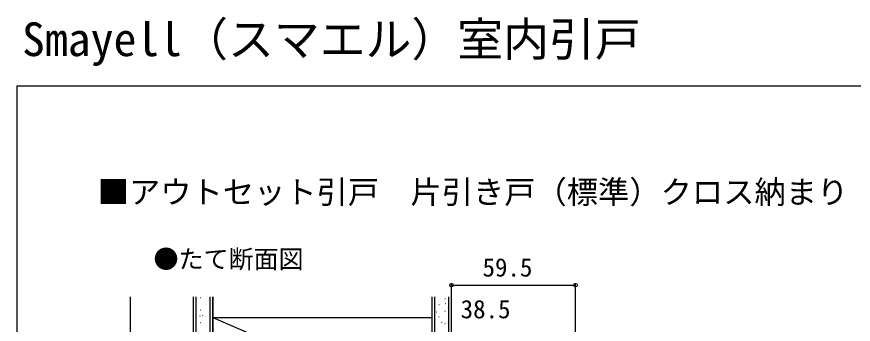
# Model space of a CAD drawing. Units: millimetres, scale not verified. Extents: x -525 to 525, y -784 to 780.
# Drawn here: x -525 to -123.6, y 632.3 to 779.6 of the extents above; entities that cross this region are included whole.
import ezdxf
from ezdxf.enums import TextEntityAlignment as Align

# ---------------------------------------------------------------- set-up
doc = ezdxf.new("R2010")
doc.units = ezdxf.units.MM
doc.header["$LTSCALE"] = 4
for name, color, linetype in [('0-1_USER1', 3, 'Continuous'), ('0-5_YKK_D', 6, 'Continuous'), ('0-6_YKK_ZWAK', 7, 'Continuous'), ('0-7_YSS_K', 3, 'Continuous')]:
    doc.layers.add(name, color=color, linetype=linetype)
doc.styles.add('ＭＳ ゴシック', font='')
doc.styles.get('ＭＳ ゴシック').set_extended_font_data('MS Gothic')

msp = doc.modelspace()

# ---------------------------------------------------------------- linework, layer by layer
at = {"layer": '0-5_YKK_D'}
for p, q in [((-316.407, 632.893), (-316.407, 652.019)), ((-316.407, 651.019), (-256.907, 651.019)), ((-256.907, 594.819), (-256.907, 652.019)), ((-470.407, 544.024), (-470.407, 645.524))]:
    msp.add_line(p, q, dxfattribs=at)
for centre in [(-316.407, 651.019), (-256.907, 651.019)]:
    msp.add_circle(centre, 0.85, dxfattribs=at)
at = {"layer": '0-6_YKK_ZWAK'}
for q in [(-525, -783.5), (525, 746.5)]:
    msp.add_line((-525, 746.5), q, dxfattribs=at)
at = {"layer": '0-7_YSS_K'}
for p, q in [((-440.407, 645.524), (-440.407, 545.524)), ((-438.907, 545.524), (-438.907, 645.524)), ((-436.991, 645.149), (-436.891, 645.149)), ((-432.793, 643.498), (-432.774, 643.505)), ((-432.407, 645.524), (-432.407, 545.524)), ((-325.907, 645.524), (-325.907, 545.524)), ((-324.407, 545.524), (-324.407, 645.524)), ((-319.558, 644.593), (-319.458, 644.593)), ((-319.455, 642.229), (-319.289, 642.339)), ((-319.408, 645.45), (-319.389, 645.457)), ((-317.907, 645.524), (-317.907, 545.524)), ((-316.407, 545.524), (-316.407, 645.524)), ((-438.279, 641.556), (-438.261, 641.562)), ((-436.991, 639.169), (-436.891, 639.169)), ((-434.141, 641.919), (-434.041, 641.919)), ((-323.696, 638.249), (-323.677, 638.256)), ((-322.408, 641.843), (-322.308, 641.843)), ((-319.558, 638.613), (-319.458, 638.613)), ((-318.21, 640.192), (-318.191, 640.199)), ((-437.082, 636.298), (-437.063, 636.304)), ((-435.807, 636.529), (-435.641, 636.639)), ((-434.141, 635.939), (-434.041, 635.939)), ((-430.907, 635.524), (-325.907, 590.524)), ((-430.907, 635.524), (-325.907, 635.524)), ((-322.408, 635.863), (-322.308, 635.863)), ((-436.991, 633.189), (-436.891, 633.189)), ((-322.498, 632.992), (-322.48, 632.998)), ((-321.224, 633.223), (-321.057, 633.333)), ((-319.558, 632.633), (-319.458, 632.633))]:
    msp.add_line(p, q, dxfattribs=at)
msp.add_lwpolyline([(-430.907, 645.524), (-430.907, 545.524), (-430.907, 645.524)], dxfattribs=at)

# ---------------------------------------------------------------- texts
at = {"layer": '0-1_USER1', "style": 'ＭＳ ゴシック'}
for s, height, p in [('Smayell（スマエル）室内引戸', 16.13, (-522.462, 755.93)), ('■アウトセット引戸\u3000片引き戸（標準）クロス納まり\u3000土間納まり例（フロア×土間）', 11, (-486.153, 686.858)), ('●たて断面図', 8.798, (-459.373, 656.507))]:
    msp.add_text(s, height=height, dxfattribs=at).set_placement(p, align=Align.BOTTOM_LEFT)
at = {"layer": '0-5_YKK_D', "style": 'ＭＳ ゴシック'}
for s, p in [('59.5', (-301.521, 652.519)), ('38.5', (-312.021, 632.519))]:
    msp.add_text(s, height=8.798, dxfattribs=at).set_placement(p, align=Align.BOTTOM_LEFT)

doc.saveas('drawing.dxf')
